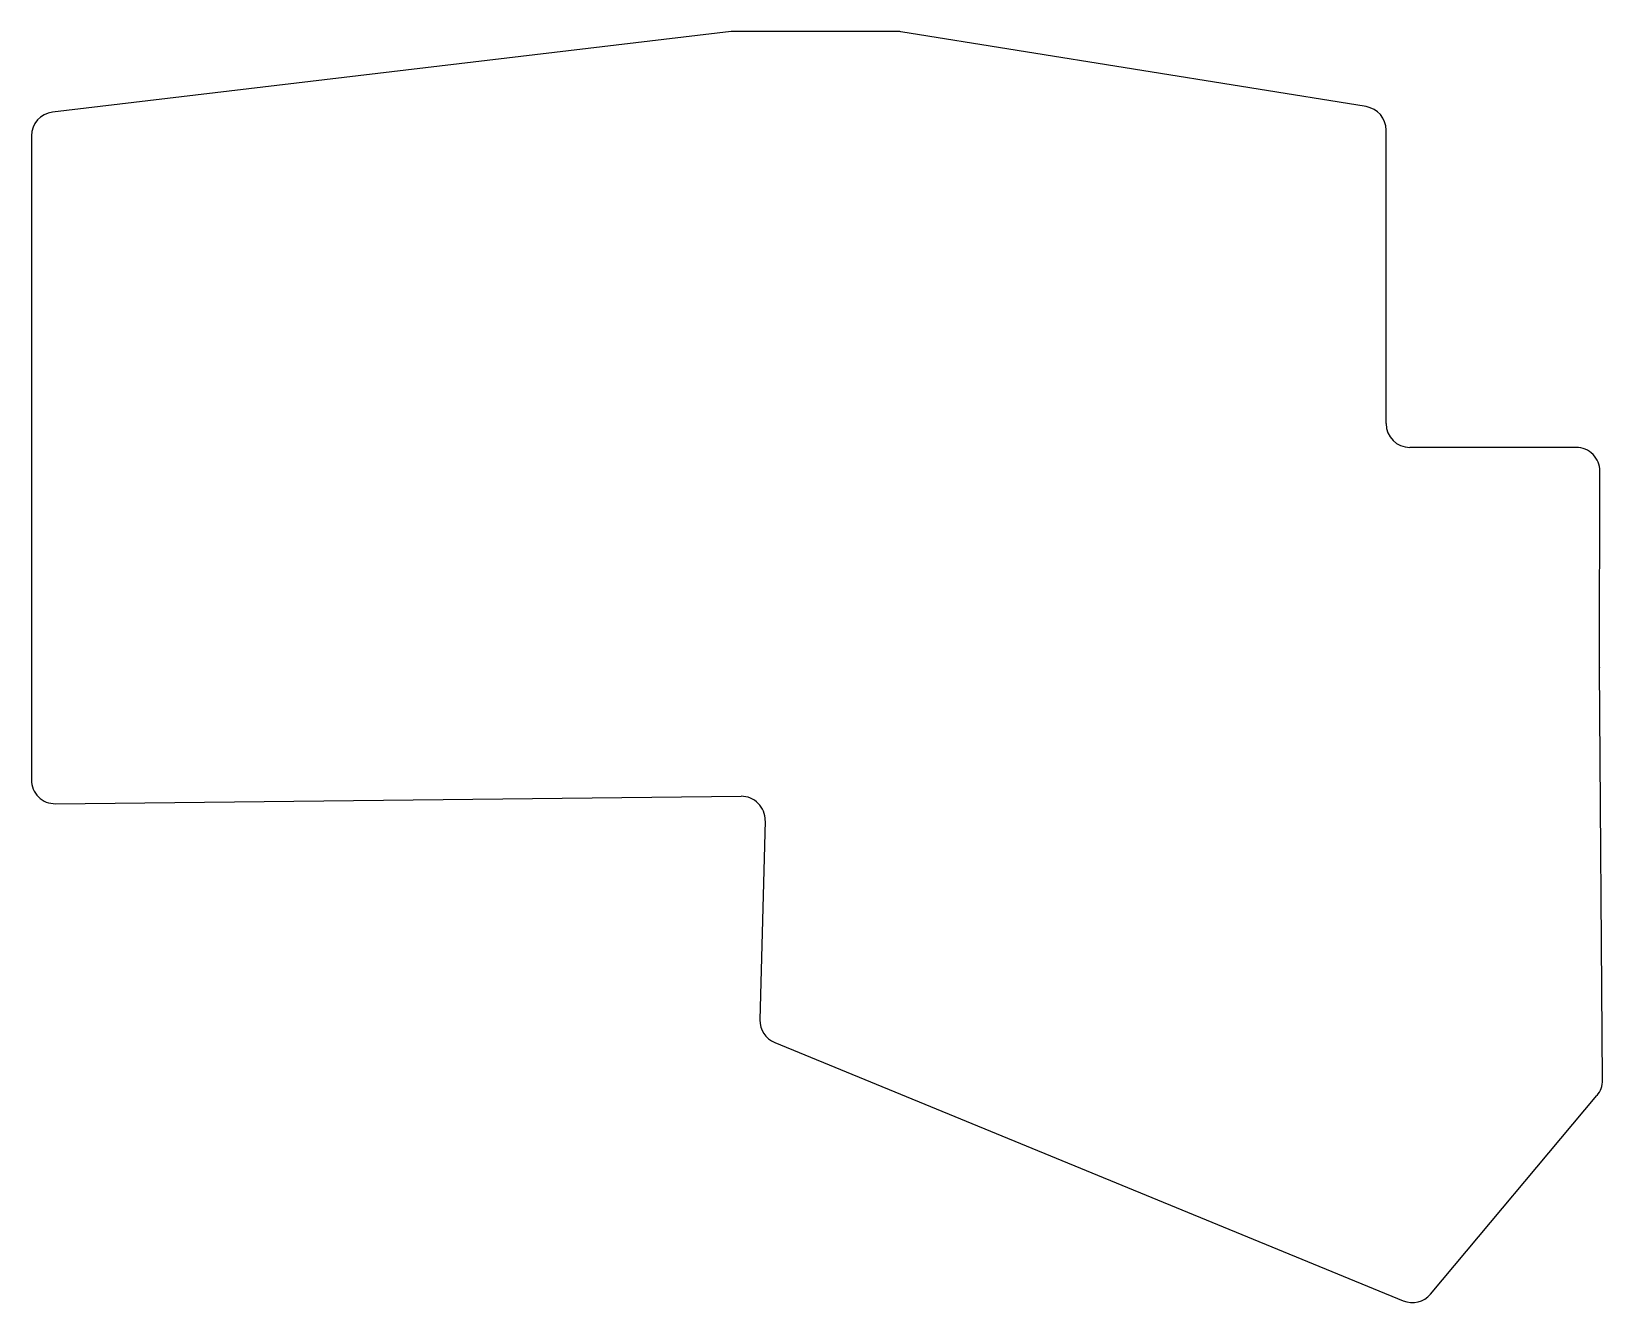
# Model space of a CAD drawing. Header units: millimetres. Extents: x 88 to 220, y -154 to -47.
import ezdxf

# ---------------------------------------------------------------- set-up
doc = ezdxf.new("R2010")
doc.units = ezdxf.units.MM

msp = doc.modelspace()

# ---------------------------------------------------------------- linework, layer by layer
for p, q in [((146.88, -47.01), (89.76, -53.79)), ((160.84, -47), (147.12, -47)), ((200.32, -53.33), (161.16, -47.03)), ((202, -80), (202, -55.3)), ((88, -55.78), (88, -109.98)), ((218, -82), (204, -82)), ((219.96, -100.49), (220, -84)), ((220.22, -135.23), (219.96, -100.51)), ((90.02, -111.98), (147.72, -111.35)), ((149.74, -113.41), (149.31, -130.17)), ((150.55, -132.07), (203.45, -153.8)), ((205.74, -153.24), (219.75, -136.53))]:
    msp.add_line(p, q)
for centre, start, end in [((147.12, -49), 90, 96.7662), ((160.84, -49), 80.8552, 90), ((90, -55.78), 96.7662, 180), ((200, -55.3), 0, 80.8552), ((204, -80), 180, 270), ((218, -84), 359.8798, 90), ((221.96, -100.5), 179.8798, 180.4261), ((90, -109.98), 180, 270.6194), ((147.74, -113.35), 358.5308, 90.6194), ((151.31, -130.22), 178.5308, 247.67), ((218.22, -135.25), 320, 0.4261), ((204.21, -151.95), 247.67, 320)]:
    msp.add_arc(centre, 2, start, end)

doc.saveas('drawing.dxf')
